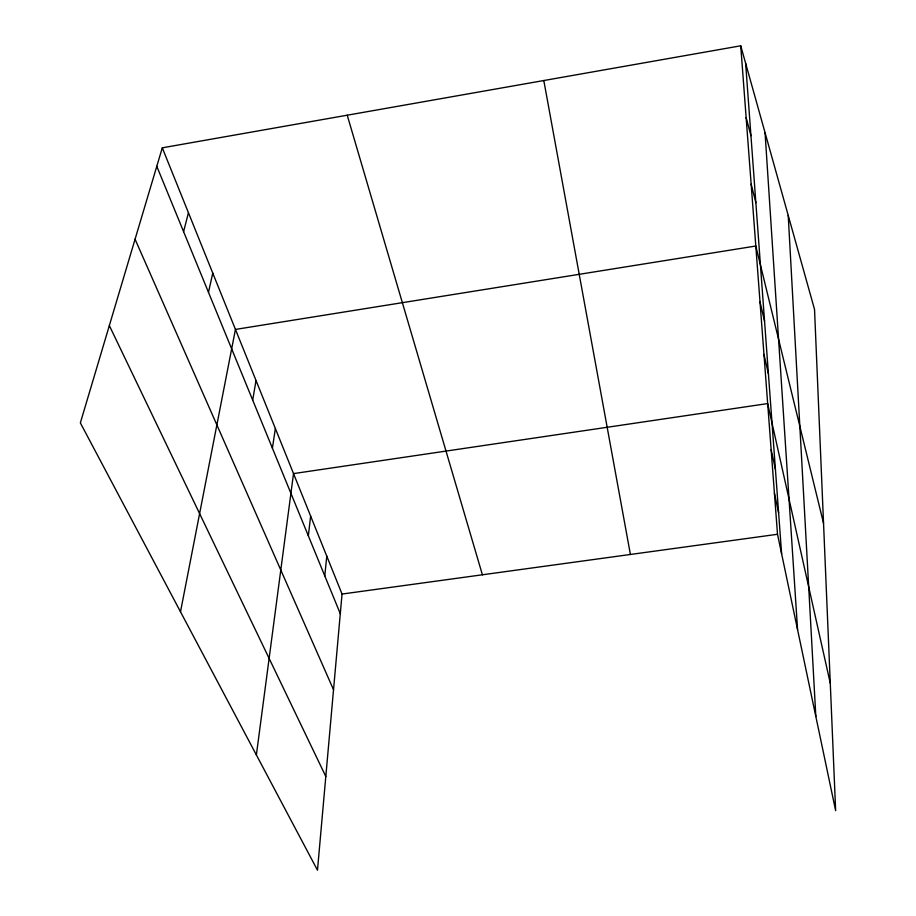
<?xml version="1.0" encoding="UTF-8"?>
<svg xmlns="http://www.w3.org/2000/svg" width="916" height="916" viewBox="0 0 916 916"><rect width="100%" height="100%" fill="white"/><g stroke="black" fill="none" stroke-linecap="round" stroke-linejoin="round"><path stroke-width="1.37" d="M162.292 147.82L342.046 594.049L317.474 870.2L80.356 422.883L162.292 147.82L740.735 45.8L814.53 309.402L835.644 810.671L777.512 534.28L740.735 45.8M324.779 575.878L326.783 556.172M308.349 535.826L310.639 516.086M256.377 754.956L293.521 473.606L767.665 403.578L830.274 683.233M272.407 448.187L275.361 428.505M252.69 400.12L256.033 380.541M180.498 611.796L235.446 329.428L755.815 246.015L823.541 523.299M208.482 292.33L212.764 273.128M183.589 231.634L188.444 212.741M342.046 594.049L777.512 534.28M109.336 325.581L325.81 776.482M135.064 239.225L333.527 689.737M156.785 166.288L340.294 613.72M347.221 115.198L482.4 574.79M746.139 117.603L750.948 135.694M751.154 184.15L755.86 202.711M760.028 302.005L764.551 321.173M763.967 354.423L768.41 373.762M771.146 449.767L775.417 469.301M774.421 493.266L778.611 512.834M543.806 80.528L630.414 554.478M745.635 63.296L781.623 553.848M765.055 132.66L797.573 629.647M788.218 215.397L815.835 716.449"/></g></svg>
